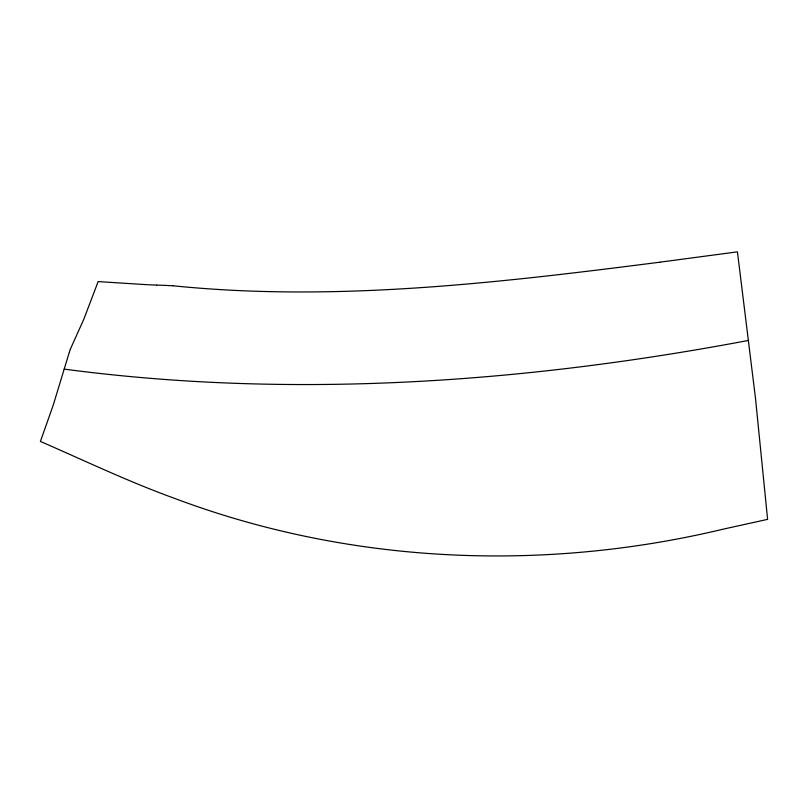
<?xml version="1.0" encoding="UTF-8"?>
<svg xmlns="http://www.w3.org/2000/svg" width="808" height="808" viewBox="0 0 808 808"><rect width="100%" height="100%" fill="white"/><g stroke="black" fill="none" stroke-linecap="round" stroke-linejoin="round"><path stroke-width="1.21" d="M69.387 352.015L53.176 405.333L40.4 441.431C84.971 460.823 128.916 481.861 174.669 498.405C349.339 564.156 543.026 572.448 724.039 528.967L767.6 519.362L755.51 398.475L737.431 251.844L660.065 262.166M69.478 351.743L70.235 349.5M70.336 349.218L83.951 318.897L98.142 281.588L147.208 284.709M748.602 340.41C523.594 382.871 291.799 399.283 64.155 369.104M659.863 262.196C498.748 282.78 335.572 302.273 173.114 285.79M165.993 285.426L172.952 285.779M165.893 285.416L156.893 285.103M156.702 285.093L148.096 284.749"/></g></svg>
